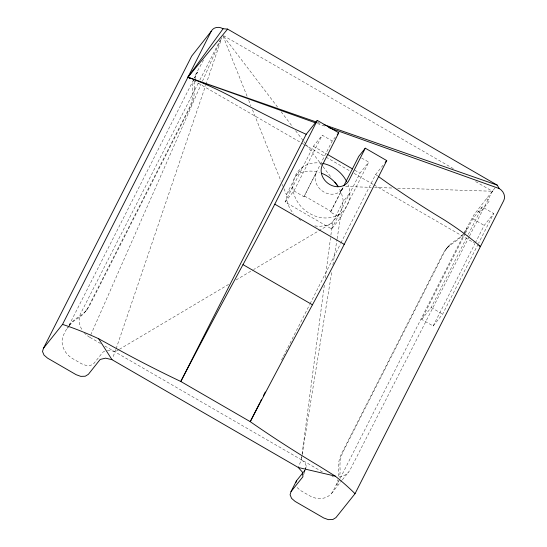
<?xml version="1.0" encoding="UTF-8"?>
<svg xmlns="http://www.w3.org/2000/svg" width="547" height="547" viewBox="0 0 547 547"><rect width="100%" height="100%" fill="white"/><g stroke="black" fill="none" stroke-linecap="round" stroke-linejoin="round"><path stroke-width="0.41" stroke-dasharray="2.73 2.05" d="M301.684 457.196L301.349 459.726L298.3 467.5M302.129 453.819L324.35 284.925M325.239 278.17L330.798 235.948M330.908 235.107L332.576 222.438L343.147 201.597L349.731 193.344M302.033 455.507L301.349 459.726L304.891 462.776L306.395 466.365L305.691 468.752M302.17 454.666L331.947 270.772M332.904 264.864L337 239.559M337.137 238.718L343.188 200.257L341.492 193.07L338.757 187.785M492.485 192.038L493.011 190.424M303.462 475.158L306.395 466.365L305.041 469.319M115.868 349.478L112.607 358.128M116.149 348.671L205.693 85.284M205.966 84.477L221.897 37.613M100.573 343.53L89.722 337.246L90.405 335.687M90.754 334.908L201.07 84.361M202.445 81.243L220.66 39.869M303.681 472.273L304.7 470.058M68.669 325.998L67.124 329.041A40.287 34.297 38.6 0 1 68.512 326.6M69.052 325.239L197.481 72.088M302.758 167.197L296.166 175.457L286.396 194.725L286.313 197.07A30.242 25.75 38.6 0 0 293.397 213.562M361.635 158.008L368.781 162.144L340.507 217.877L331.667 228.947L285.103 202L313.376 146.268L322.217 135.191L332.22 140.982L335.229 137.215M285.103 202L293.937 190.924L322.217 135.191M293.937 190.924L303.947 196.715L332.22 140.982M303.947 196.715L316.446 172.483A15.405 13.114 38.6 0 0 323.756 191.929A15.405 13.114 38.6 0 0 342.996 187.853L330.497 212.086L340.507 217.877M330.497 212.086L343.489 186.479M331.667 228.947L359.947 173.214L368.781 162.144M281.5 360.07L283.045 357.027M283.428 356.261L309.664 304.549M310.053 303.783L340.535 243.702M340.918 242.943L375.645 174.493L383.037 165.228M303.626 473.162L305.458 469.545L303.359 472.177M339.844 479.008L336.761 485.086A40.287 34.297 38.6 0 0 338.627 480.505M340.234 478.249L464.417 233.46M464.806 232.701L467.117 228.14A40.287 34.297 38.6 0 1 464.54 232.318M478.201 244.017L442.632 314.135L433.142 326.019L421.71 319.4L465.012 234.041M465.401 233.282L472.745 218.8L482.235 206.91L493.667 213.528L478.591 243.251M421.71 319.4L431.193 307.51L467.924 235.107M468.314 234.348L482.235 206.91M433.142 326.019L474.905 243.709M475.288 242.95L484.184 225.419L493.667 213.528M198.281 83.062L80.724 313.315A18.96 16.143 38.6 0 0 81.879 329.554M199.833 80.026L220.393 39.746M469.08 236.83L350.36 469.367A18.96 16.143 38.6 0 1 337.855 477.169M469.47 236.072L492.355 191.238L473.887 180.551M203.532 60.013L195.86 74.125A42.181 35.911 38.6 0 0 194.253 78.05M495.117 187.778L474.379 214.123L465.497 230.178A40.287 34.297 38.6 0 1 464.109 232.619M69.312 325.321L70.125 324.303M85.359 311.585L86.987 309.547M292.987 186.465L286.396 194.725L283.859 188.373M341 190.636L343.974 186.91M339.161 214.185L331.407 223.306L253.664 269.514M445.634 249.664L447.261 247.627M338.306 476.191A40.287 34.297 38.6 0 0 338.395 470.283A40.287 34.297 38.6 0 1 341.656 453.442L442.639 254.396A40.287 34.297 38.6 0 1 447.46 247.538L451.104 243.559L455.692 240.249A40.287 34.297 38.6 0 0 462.297 234.998M331.55 493.387L341.896 480.43M342.408 479.781L348.617 472.006M449.402 245.124L449.08 245.5A40.287 34.297 38.6 0 0 444.26 252.365L343.277 451.405A40.287 34.297 38.6 0 0 340.022 468.246A40.287 34.297 38.6 0 1 339.509 477.025M447.46 247.538L454.065 242.287A40.287 34.297 38.6 0 0 463.726 233.207M296.166 175.457L298.101 174.021A30.242 25.75 38.6 0 1 319.4 172.476M104.689 351.119L102.815 352.268L93.879 363.468L90.754 365.375L86.276 365.512L81.647 363.83L72.662 358.627A18.96 16.143 38.6 0 1 63.664 334.696L65.503 331.079A40.287 34.297 38.6 0 1 67.671 327.468M118.713 349.724L115.048 351.906L110.419 350.224L105.94 350.353M119.444 349.287L228.728 284.337M236.065 279.975L252.933 269.951M345.649 186.52L371.242 187.341M374.654 187.45L393.416 188.059M397.683 188.195L492.355 191.238M317.609 122.46L320.029 123.301M317.451 123.547L324.692 126.131M223.463 35.617L453.942 169.009M486.447 198.65L489.715 200.537L480.17 212.503L476.902 210.609M472.745 218.8L484.184 225.419M313.376 146.268L326.682 153.967M354.771 170.22L359.947 173.214M193.836 80.635L300.946 142.623M301.684 143.047L303.9 144.333M304.638 144.757L325.321 156.729M326.06 157.16L350.436 171.266M354.128 173.399L373.334 184.517M374.073 184.941L474.529 243.08M304.515 196.011L331.065 211.374M431.193 307.51L442.632 314.135M104.915 346.039L322.333 471.87M297.089 487.514L300.631 490.563L309.616 495.767A18.96 16.143 38.6 0 0 333.301 490.741L335.133 487.124A40.287 34.297 38.6 0 0 337.738 479.767M223.757 36.546L278.026 107.684M281.124 111.745L293.014 127.328M295.592 130.719L303.346 140.88M303.865 141.557L305.93 144.264M306.45 144.941L322.47 165.946M322.99 166.623L331.256 177.467M223.039 35.986L247.114 96.306M248.7 100.272L250.916 105.831M252.502 109.797L281.008 181.228M282.279 184.401L283.544 187.58M333.492 476.902A18.96 16.143 38.6 0 1 332.091 476.594M69.387 325.26A40.287 34.297 38.6 0 1 76.929 318.963A40.287 34.297 38.6 0 0 88.361 306.853L189.159 108.162A42.153 35.89 38.6 0 0 192.599 90.966A42.181 35.911 38.6 0 1 193.829 79.411M69.291 325.431A40.287 34.297 38.6 0 1 78.556 316.925A40.287 34.297 38.6 0 0 89.981 304.816L190.787 106.125A42.153 35.89 38.6 0 0 194.226 88.929M194.24 88.935A42.181 35.911 38.6 0 1 194.67 80.881M195.101 78.768A42.181 35.911 38.6 0 1 197.488 72.095M89.722 337.246A18.96 16.143 38.6 0 1 86.672 335.126M86.111 334.641A18.96 16.143 38.6 0 1 84.518 333.075M377.683 175.97A510.577 263.729 26.9 0 1 375.645 174.493M321.848 163.238A30.242 25.75 38.6 0 0 304.686 165.762C296.481 170.254 292.016 179.607 292.905 188.818A30.242 25.75 38.6 0 0 337.998 215.046C346.203 210.561 350.668 201.207 349.779 191.997A30.242 25.75 38.6 0 0 348.083 184.818M331.407 223.306A30.242 25.75 38.6 0 1 314.245 225.829M300.966 220.462A30.242 25.75 38.6 0 1 298.416 218.568"/><path stroke-width="0.82" d="M355.037 493.681L503.76 200.544A9.477 8.068 38.6 0 0 499.261 188.578L497.23 185.132L227.6 29.08L223.087 28.745A9.477 8.068 38.6 0 0 211.245 31.254L191.669 56.129L43.439 348.316L42.502 351.495L44.006 355.092L47.548 358.135L76.136 374.688L80.765 376.37L85.243 376.233L88.368 374.326L100.19 359.427L105.564 358.162L111.998 359.68L298.3 467.5L335.215 476.102A164.291 84.86 26.9 0 1 355.037 493.681L335.947 517.606L332.822 519.52L328.344 519.65L323.715 517.968L295.12 501.421L291.578 498.372L290.081 494.782L291.018 491.603L296.522 480.745L302.833 472.84M296.057 482.331L296.522 480.745M43.439 348.316L62.529 324.392L211.245 31.254M259.893 402.66L250.246 421.669A868.698 79.041 -59.9 0 1 312.44 304.809A294.129 26.762 -59.9 0 0 344.234 244.365L386.736 160.599L365.287 148.189L348.945 180.401A15.405 13.114 38.6 0 1 329.704 184.476A15.405 13.114 38.6 0 1 322.395 165.03L338.737 132.825L317.287 120.408L306.204 134.302L180.804 381.485L250.246 421.669A633.221 327.079 26.9 0 0 319.051 466.03L335.215 476.102M62.529 324.392A179.731 92.84 26.9 0 1 98.61 338.716L107.041 343.338A633.221 327.079 26.9 0 0 180.804 381.485A868.698 79.041 -59.9 0 1 242.998 264.618A294.129 26.762 -59.9 0 0 274.792 204.175L317.287 120.408M343.872 185.72L358.777 156.353L365.287 148.189M260.666 401.136L261.432 399.618M263.367 395.816L265.295 392.008M223.087 28.745L187.929 77.216L190.144 78.501M337.232 134.706L338.737 132.825M385.15 162.582L386.736 160.599M291.018 491.603L302.929 476.758L302.327 472.04L298.3 467.5M227.6 29.08L187.929 77.216A184.291 95.192 26.9 0 1 231.819 96.935A510.577 263.729 26.9 0 0 306.204 134.302M316.809 122.179L187.929 77.216L315.838 122.966M324.056 124.709L497.23 185.132M328.713 127.574L499.261 188.578M327.421 154.398L352.555 168.941M478.96 245.651L480.437 246.506A179.614 92.778 26.9 0 0 443.829 219.634A510.577 263.729 26.9 0 1 378.367 176.462M274.792 204.175L344.234 244.365M242.998 264.618L312.44 304.809M334.873 182.206L337.978 186.274A30.242 25.75 38.6 0 0 321.588 173.235M98.61 338.716L111.998 359.68M322.682 163.389A30.242 25.75 38.6 0 1 346.736 181.72"/></g></svg>
